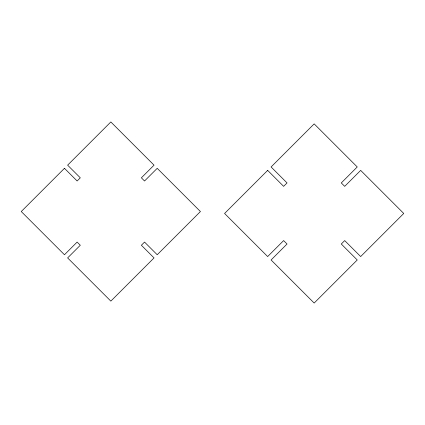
<?xml version="1.0" encoding="UTF-8"?>
<svg xmlns="http://www.w3.org/2000/svg" width="425" height="425" viewBox="0 0 425 425"><rect width="100%" height="100%" fill="white"/><g stroke="black" fill="none" stroke-linecap="round" stroke-linejoin="round"><path stroke-width="0.64" d="M64.462 168.321L21.25 211.533L64.462 254.745L77.127 242.075L80.298 245.241L67.628 257.911L110.835 301.118L154.047 257.911L141.376 245.241L144.542 242.075L157.213 254.745L200.425 211.533L157.213 168.321L144.542 180.992L141.376 177.825L154.047 165.155L110.835 121.948L67.628 165.155L80.298 177.825L77.127 180.992L64.462 168.321M267.66 170.383L224.575 213.467L267.66 256.551L283.624 240.587L287.045 244.008L271.081 259.973L314.165 303.052L357.244 259.973L341.28 244.008L344.702 240.587L360.666 256.551L403.75 213.467L360.666 170.383L344.702 186.347L341.28 182.925L357.244 166.961L314.165 123.882L271.081 166.961L287.045 182.925L283.624 186.347L267.66 170.383"/></g></svg>
